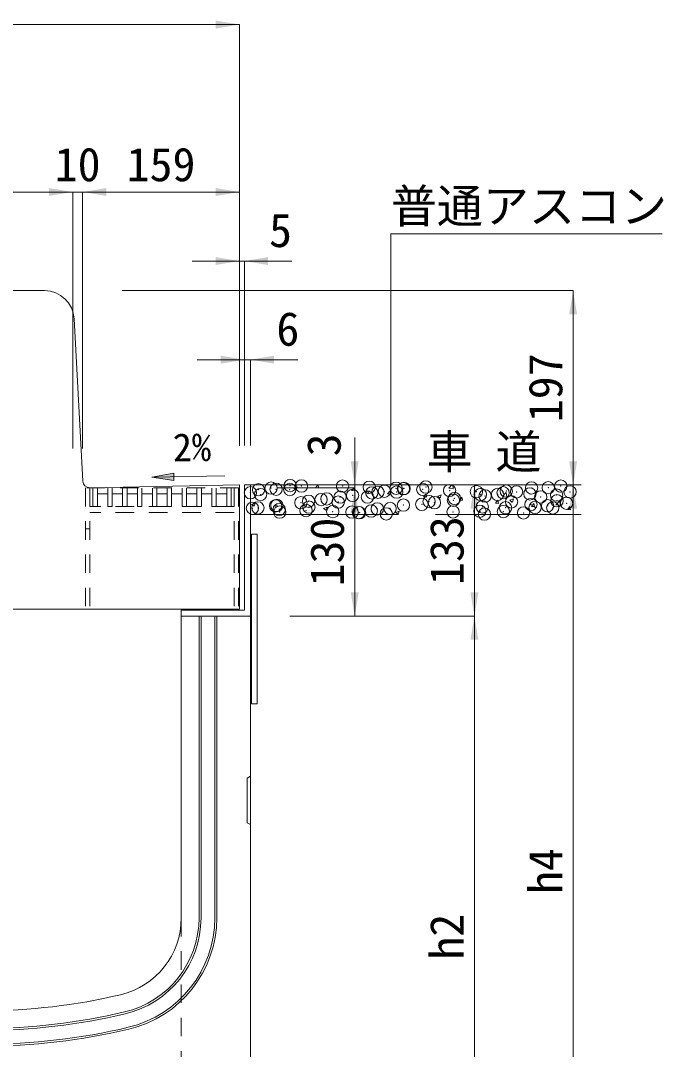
# Model space of a CAD drawing. Units: millimetres at full size. Extents: x 95 to 26200, y 7460 to 13400.
# Drawn here: x 5301 to 5952, y 10926 to 11969 of the extents above; entities that cross this region are included whole.
import ezdxf
from ezdxf.enums import TextEntityAlignment as Align

# ---------------------------------------------------------------- set-up
doc = ezdxf.new("R2010")
doc.units = ezdxf.units.MM
doc.header["$LTSCALE"] = 25
doc.header["$PDMODE"] = 32
doc.header["$PDSIZE"] = 12.5
doc.linetypes.add('DASHED', pattern=[7.5, 6, -1.5])
doc.linetypes.add('USER1', pattern=[1.35, 0.75, -0.6])
for name, color, linetype, lineweight in [('0_2', 7, 'Continuous', 20), ('プレート', 3, 'Continuous', 9), ('寸法線', 7, 'Continuous', 13), ('引出線', 4, 'Continuous', 9), ('本体', 2, 'Continuous', 20), ('目地', 132, 'Continuous', 5), ('舗装・基礎', 7, 'Continuous', 20), ('ｸﾞﾚｰﾁﾝｸﾞ', 7, 'USER1', 9)]:
    doc.layers.add(name, color=color, linetype=linetype, lineweight=lineweight)
doc.layers.add('文字', color=7, linetype='Continuous')
doc.styles.add('ＭＳ ゴシック', font='')
doc.styles.get('ＭＳ ゴシック').set_extended_font_data('MS Gothic')

# ---------------------------------------------------------------- blocks, each defined once
blk = doc.blocks.new('filled_arrow')
at = {"color": 0, "linetype": 'Continuous', "lineweight": -2}
blk.add_solid([(7.5, 1.25), (0, 0), (7.5, -1.25)], dxfattribs=at)

msp = doc.modelspace()

# ---------------------------------------------------------------- hatches: boundary and pattern name
at = {"layer": '寸法線'}
msp.add_hatch(color=256, dxfattribs=at).paths.add_polyline_path([(5456.14, 11510.03), (5456.27, 11502.53), (5433.71, 11505.89)])

# ---------------------------------------------------------------- linework, layer by layer
at = {"layer": 'プレート'}
for p, q in [((5533.69, 11498.08), (5527.69, 11498.08)), ((5527.69, 11498.08), (5527.69, 11371.08)), ((5533.69, 11498.08), (5533.69, 11365.08)), ((5540.69, 11448.08), (5534.69, 11448.08)), ((5534.69, 11448.08), (5534.69, 11276.08)), ((5540.69, 11448.08), (5540.69, 11276.08)), ((5527.69, 11371.08), (5463.69, 11371.08)), ((5463.69, 11371.08), (5463.69, 11365.08)), ((5540.69, 11276.08), (5534.69, 11276.08))]:
    msp.add_line(p, q, dxfattribs=at)
at = {"layer": '寸法線'}
for p, q in [((5004.69, 11964.89), (5522.69, 11964.89)), ((5522.69, 11537.89), (5522.69, 11964.89)), ((5173.69, 11795.08), (5353.69, 11795.08)), ((5411.69, 11795.08), (5305.69, 11795.08)), ((5353.69, 11535.08), (5353.69, 11795.08)), ((5353.69, 11535.08), (5353.69, 11795.08)), ((5363.69, 11795.08), (5522.69, 11795.08)), ((5363.69, 11535.08), (5363.69, 11795.08)), ((5363.69, 11535.08), (5363.69, 11795.08)), ((5522.69, 11537.89), (5522.69, 11795.08)), ((5474.69, 11725.08), (5575.69, 11725.08)), ((5522.69, 11537.89), (5522.69, 11725.08)), ((5527.69, 11537.98), (5527.69, 11725.08)), ((5403.69, 11695.08), (5860.69, 11695.08)), ((5860.69, 11695.08), (5860.69, 11498.08)), ((5581.69, 11625.08), (5479.69, 11625.08)), ((5527.69, 11537.98), (5527.69, 11625.08)), ((5533.69, 11538.08), (5533.69, 11625.08)), ((5639.4, 11546.08), (5639.4, 11447.08)), ((5561.69, 11495.08), (5639.4, 11495.08)), ((5561.69, 11495.08), (5639.4, 11495.08)), ((5562.69, 11498.08), (5639.4, 11498.08)), ((5573.69, 11498.08), (5860.69, 11498.08)), ((5573.69, 11498.08), (5760.69, 11498.08)), ((5573.69, 11498.08), (5860.69, 11498.08)), ((5639.4, 11495.08), (5639.4, 11365.08)), ((5760.69, 11498.08), (5760.69, 11365.08)), ((5860.69, 11498.08), (5860.69, 10715.08)), ((5573.69, 11365.08), (5639.4, 11365.08)), ((5573.69, 11365.08), (5760.69, 11365.08)), ((5573.69, 11365.08), (5760.69, 11365.08)), ((5760.69, 11365.08), (5760.69, 10715.08))]:
    msp.add_line(p, q, dxfattribs=at)
at = {"layer": '寸法線', "lineweight": 9}
msp.add_line((5433.71, 11505.89), (5507.72, 11507.18), dxfattribs=at)
at = {"layer": '寸法線'}
msp.add_lwpolyline([(5456.14, 11510.03), (5456.27, 11502.53), (5433.71, 11505.89)], close=True, dxfattribs=at)
at = {"layer": '引出線'}
msp.add_lwpolyline([(5676.05, 11498.09), (5676.05, 11752.75), (5950.89, 11752.75)], dxfattribs=at)
at = {"layer": '本体'}
for p, q in [((5325.22, 11695.08), (5202.15, 11695.08)), ((5355.18, 11666.66), (5363.86, 11501.84)), ((5522.69, 11498.08), (5370.98, 11495.21)), ((5522.69, 11498.08), (5522.69, 11372.08)), ((5522.69, 11372.08), (5004.69, 11372.08)), ((5533.69, 11365.08), (5463.69, 11365.08)), ((5463.69, 11365.08), (5463.69, 11059.12)), ((5533.69, 11365.08), (5533.69, 10715.08)), ((5530.49, 11200.68), (5533.69, 11202.68)), ((5530.49, 11200.68), (5530.49, 11155.68)), ((5530.49, 11155.68), (5533.69, 11153.68))]:
    msp.add_line(p, q, dxfattribs=at)
at = {"layer": '本体', "linetype": 'USER1', "lineweight": 15}
msp.add_line((5463.69, 11059.12), (5463.69, 10815.08), dxfattribs=at)
at = {"layer": '本体'}
for centre, radius, start, end in [((5325.22, 11665.08), 30, 3.01279, 90), ((5370.85, 11502.21), 7, 183.01279, 271.08451), ((5383.69, 11059.12), 80, 283.34236, 0), ((5263.69, 11565.08), 600, 256.65764, 283.34236)]:
    msp.add_arc(centre, radius, start, end, dxfattribs=at)
at = {"layer": '目地'}
for p, q in [((5481.69, 11059.12), (5481.69, 11365.08)), ((5483.69, 11059.12), (5483.69, 11365.08)), ((5497.69, 11059.12), (5497.69, 11365.08)), ((5499.69, 11059.12), (5499.69, 11365.08))]:
    msp.add_line(p, q, dxfattribs=at)
for centre, radius, start, end in [((5383.69, 11059.12), 98, 283.34236, 0), ((5383.69, 11059.12), 100, 283.34236, 0), ((5383.69, 11059.12), 114, 283.34236, 0), ((5383.69, 11059.12), 116, 283.34236, 0), ((5263.69, 11565.08), 618, 256.65764, 283.34236), ((5263.69, 11565.08), 620, 256.65764, 283.34236), ((5263.69, 11565.08), 636, 256.65764, 283.34236), ((5263.69, 11565.08), 634, 256.65764, 283.34236)]:
    msp.add_arc(centre, radius, start, end, dxfattribs=at)
at = {"layer": '舗装・基礎', "color": 3}
msp.add_line((5533.69, 11498.09), (5869.01, 11498.09), dxfattribs=at)
at = {"layer": '舗装・基礎'}
for p, q in [((5577.61, 11494.72), (5581.17, 11496.08)), ((5580.13, 11492.98), (5581.16, 11496.05)), ((5599.87, 11495.53), (5602.02, 11498.09)), ((5599.87, 11495.53), (5602.91, 11495.26)), ((5602.89, 11495.26), (5602.36, 11498.09)), ((5636.31, 11492.34), (5638.76, 11495.26)), ((5639.32, 11492.07), (5638.74, 11495.25)), ((5734.78, 11494.77), (5737.96, 11498.09)), ((5739.29, 11494.07), (5738.82, 11498.09)), ((5840.45, 11498.09), (5841.83, 11497.16)), ((5841.83, 11497.16), (5842.14, 11498.09)), ((5577.6, 11494.68), (5580.13, 11492.98)), ((5636.31, 11492.34), (5639.35, 11492.07)), ((5650.61, 11490.61), (5653.13, 11488.91)), ((5650.62, 11490.65), (5654.18, 11492.01)), ((5653.13, 11488.91), (5654.16, 11491.98)), ((5672.75, 11489.15), (5675.2, 11492.07)), ((5672.75, 11489.15), (5675.78, 11488.88)), ((5675.76, 11488.88), (5675.17, 11492.06)), ((5709.18, 11485.96), (5711.63, 11488.88)), ((5709.18, 11485.96), (5712.22, 11485.7)), ((5712.2, 11485.69), (5711.61, 11488.88)), ((5723.61, 11486.55), (5726.14, 11484.84)), ((5723.63, 11486.58), (5727.18, 11487.94)), ((5726.14, 11484.84), (5727.17, 11487.91)), ((5734.77, 11494.78), (5739.29, 11494.08)), ((5745.62, 11482.78), (5748.07, 11485.7)), ((5748.63, 11482.5), (5748.05, 11485.69)), ((5788.99, 11486.36), (5792.95, 11490.49)), ((5788.99, 11486.37), (5793.51, 11485.67)), ((5793.51, 11485.66), (5792.95, 11490.49)), ((5534.92, 11478.3), (5537.44, 11476.59)), ((5534.93, 11478.33), (5538.49, 11479.7)), ((5537.44, 11476.59), (5538.47, 11479.66)), ((5607.92, 11474.23), (5610.45, 11472.53)), ((5607.94, 11474.26), (5611.49, 11475.63)), ((5610.45, 11472.53), (5611.48, 11475.6)), ((5745.62, 11482.77), (5748.66, 11482.51)), ((5782.06, 11479.59), (5784.51, 11482.51)), ((5782.06, 11479.59), (5785.09, 11479.32)), ((5785.07, 11479.32), (5784.48, 11482.5)), ((5796.62, 11482.48), (5799.15, 11480.77)), ((5796.63, 11482.51), (5800.19, 11483.88)), ((5799.15, 11480.77), (5800.18, 11483.84)), ((5818.5, 11476.4), (5820.94, 11479.32)), ((5818.5, 11476.4), (5821.53, 11476.13)), ((5821.51, 11476.13), (5820.92, 11479.31)), ((5843.21, 11477.95), (5847.16, 11482.08)), ((5843.21, 11477.96), (5847.72, 11477.26)), ((5847.72, 11477.25), (5847.16, 11482.08)), ((5854.93, 11473.21), (5857.38, 11476.13)), ((5857.94, 11472.94), (5857.36, 11476.13)), ((5680.93, 11470.16), (5683.46, 11468.46)), ((5680.94, 11470.19), (5684.5, 11471.56)), ((5683.46, 11468.46), (5684.49, 11471.53)), ((5854.93, 11473.21), (5857.97, 11472.95))]:
    msp.add_line(p, q, dxfattribs=at)
at = {"layer": '舗装・基礎', "color": 3, "linetype": 'DASHED', "lineweight": 9}
msp.add_line((5533.69, 11468.09), (5869.01, 11468.09), dxfattribs=at)
at = {"layer": '舗装・基礎'}
for p in [(5533.72, 11490.19), (5542.03, 11493.21), (5554.75, 11494.89), (5559.8, 11493.76), (5573.64, 11493.42), (5573.99, 11497.42), (5585.46, 11497.02), (5627.08, 11496.98), (5654.2, 11495.83), (5656.75, 11490.04), (5662.97, 11490.74), (5669.47, 11491.71), (5681.31, 11494.69), (5681.92, 11490.9), (5688.71, 11494.25), (5689.35, 11494.55), (5708.43, 11493.54), (5711.54, 11495.99), (5735.55, 11492.39), (5762.67, 11491.25), (5789.79, 11490.1), (5792.94, 11491.86), (5803.42, 11491.07), (5816.91, 11488.96), (5818.6, 11495.11), (5835.51, 11495.3), (5848.22, 11496.97), (5857.57, 11491.1), (5544.01, 11488.34), (5584.84, 11480.1), (5592.71, 11481.61), (5605.43, 11483.28), (5611.23, 11483.91), (5622.66, 11480.73), (5624.67, 11485.82), (5637.31, 11487.49), (5652.29, 11485.82), (5707.43, 11478.43), (5714.82, 11481.22), (5720.14, 11480.11), (5739.38, 11482.64), (5740.48, 11484.47), (5766.86, 11488.28), (5771.47, 11486.87), (5784.18, 11488.54), (5798.32, 11480.93), (5827.95, 11486.02), (5844.02, 11487.81), (5844.37, 11482), (5854.1, 11479.47), (5535.83, 11474.46), (5541.39, 11474.85), (5559.18, 11476.85), (5560.63, 11477.38), (5562.95, 11473.31), (5563.41, 11470.56), (5590.07, 11472.16), (5593.04, 11475.65), (5617.19, 11471.02), (5636.69, 11470.58), (5643.39, 11470), (5644.3, 11469.87), (5656.1, 11471.68), (5662.35, 11473.83), (5671.42, 11468.73), (5675.34, 11474.21), (5688.74, 11477.64), (5739.07, 11470.76), (5766.24, 11471.37), (5768.7, 11475.85), (5770.82, 11468.5), (5790.06, 11471.04), (5792.33, 11474.94), (5810.49, 11469.78), (5817.99, 11478.2), (5822.14, 11475.26), (5834.86, 11476.93), (5840.12, 11474.86)]:
    msp.add_point(p, dxfattribs=at)
at = {"layer": 'ｸﾞﾚｰﾁﾝｸﾞ'}
for p, q in [((5521.69, 11495.08), (5366.69, 11495.08)), ((5366.69, 11495.08), (5366.69, 11372.08)), ((5371.19, 11495.08), (5371.19, 11372.08)), ((5374.19, 11476.08), (5374.19, 11495.08)), ((5378.69, 11476.08), (5378.69, 11495.08)), ((5389.24, 11476.08), (5389.24, 11495.08)), ((5393.74, 11476.08), (5393.74, 11495.08)), ((5404.3, 11476.08), (5404.3, 11495.08)), ((5408.8, 11476.08), (5408.8, 11495.08)), ((5419.35, 11476.08), (5419.35, 11495.08)), ((5423.85, 11476.08), (5423.85, 11495.08)), ((5434.41, 11476.08), (5434.41, 11495.08)), ((5438.91, 11476.08), (5438.91, 11495.08)), ((5449.46, 11476.08), (5449.46, 11495.08)), ((5453.96, 11476.08), (5453.96, 11495.08)), ((5464.52, 11476.08), (5464.52, 11495.08)), ((5469.02, 11476.08), (5469.02, 11495.08)), ((5479.58, 11476.08), (5479.58, 11495.08)), ((5484.07, 11476.08), (5484.07, 11495.08)), ((5494.63, 11476.08), (5494.63, 11495.08)), ((5499.13, 11476.08), (5499.13, 11495.08)), ((5509.69, 11476.08), (5509.69, 11495.08)), ((5514.19, 11476.08), (5514.19, 11495.08)), ((5517.19, 11495.08), (5517.19, 11372.08)), ((5521.69, 11495.08), (5521.69, 11372.08)), ((5378.64, 11489.08), (5389.24, 11489.08)), ((5393.7, 11489.08), (5404.3, 11489.08)), ((5408.75, 11489.08), (5419.35, 11489.08)), ((5423.81, 11489.08), (5434.41, 11489.08)), ((5438.86, 11489.08), (5449.46, 11489.08)), ((5453.92, 11489.08), (5464.52, 11489.08)), ((5468.98, 11489.08), (5479.58, 11489.08)), ((5484.03, 11489.08), (5494.63, 11489.08)), ((5499.13, 11489.08), (5509.69, 11489.08)), ((5517.19, 11476.08), (5371.19, 11476.08)), ((5374.19, 11476.08), (5378.69, 11476.08)), ((5389.24, 11476.08), (5393.74, 11476.08)), ((5404.3, 11476.08), (5408.8, 11476.08)), ((5419.35, 11476.08), (5423.85, 11476.08)), ((5434.41, 11476.08), (5438.91, 11476.08)), ((5449.46, 11476.08), (5453.96, 11476.08)), ((5464.52, 11476.08), (5469.02, 11476.08)), ((5479.58, 11476.08), (5484.07, 11476.08)), ((5494.63, 11476.08), (5499.13, 11476.08)), ((5509.69, 11476.08), (5514.19, 11476.08)), ((5517.19, 11470.08), (5371.19, 11470.08)), ((5371.19, 11453.58), (5366.69, 11453.58))]:
    msp.add_line(p, q, dxfattribs=at)

# ---------------------------------------------------------------- block references
at = {"layer": '寸法線', "xscale": 3.2, "yscale": 3.2}
for p, rotation in [((5522.69, 11964.89), 180), ((5353.69, 11795.08), 180), ((5353.69, 11795.08), 180), ((5522.69, 11795.08), 180), ((5522.69, 11725.08), 180), ((5860.69, 11695.08), 270), ((5527.69, 11625.08), 180), ((5639.4, 11498.08), 90), ((5860.69, 11498.08), 90), ((5639.4, 11495.08), 270), ((5639.4, 11495.08), 270), ((5760.69, 11498.08), 270), ((5860.69, 11498.08), 270), ((5639.4, 11365.08), 90), ((5760.69, 11365.08), 90), ((5760.69, 11365.08), 270)]:
    msp.add_blockref('filled_arrow', p, dxfattribs=dict(at, rotation=rotation))
for p in [(5363.69, 11795.08), (5363.69, 11795.08), (5527.69, 11725.08), (5533.69, 11625.08)]:
    msp.add_blockref('filled_arrow', p, dxfattribs=at)
at = {"layer": '引出線', "xscale": 0.133, "yscale": 0.133, "rotation": 90}
msp.add_blockref('filled_arrow', (5676.05, 11498.09), dxfattribs=at)

# ---------------------------------------------------------------- texts
at = {"layer": '0_2', "style": 'ＭＳ ゴシック'}
msp.add_text('2%', height=28.48, rotation=1, dxfattribs=at).set_placement((5474.5, 11536.39), align=Align.MIDDLE_CENTER)
at = {"layer": '寸法線', "style": 'ＭＳ ゴシック'}
for s, p in [('10', (5358.69, 11823.08)), ('159', (5443.19, 11823.08)), ('5', (5564.23, 11756.33)), ('6', (5571.68, 11656.33))]:
    msp.add_text(s, height=34.18, dxfattribs=at).set_placement(p, align=Align.MIDDLE_CENTER)
for s, p in [('197', (5832.69, 11596.58)), ('3', (5608.15, 11538.68)), ('130', (5611.4, 11430.08)), ('133', (5732.69, 11431.58)), ('h4', (5832.69, 11106.58)), ('h2', (5732.69, 11040.08))]:
    msp.add_text(s, height=34.18, rotation=90, dxfattribs=at).set_placement(p, align=Align.MIDDLE_CENTER)
at = {"layer": '引出線', "style": 'ＭＳ ゴシック'}
msp.add_text('普通アスコン', height=34.18, dxfattribs=at).set_placement((5676.05, 11797.96), align=Align.TOP_LEFT)
at = {"layer": '文字', "style": 'ＭＳ ゴシック'}
msp.add_text('車 道', height=34.18, dxfattribs=at).set_placement((5770.4, 11531.7), align=Align.MIDDLE_CENTER)

doc.saveas('drawing.dxf')
